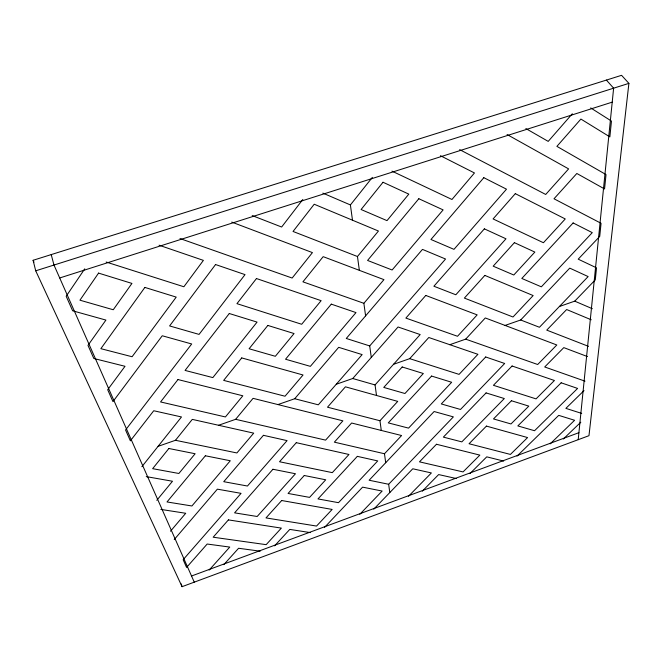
<?xml version="1.0" encoding="UTF-8"?>
<svg xmlns="http://www.w3.org/2000/svg" width="662" height="662" viewBox="0 0 662 662"><rect width="100%" height="100%" fill="white"/><g stroke="black" fill="none" stroke-linecap="round" stroke-linejoin="round"><path stroke-width="0.99" d="M578.207 439.684L613.624 88.187L606.409 80.085M628.9 83.362L588.973 435.687L182.058 586.681L35.715 270.816L33.1 260.29L621.568 75.319L628.9 83.362L35.715 270.816M84.761 268.83L66.175 296.245L72.646 310.801L105.92 320.077L87.98 345.357L93.814 358.481L125.01 366.293L107.683 389.719L112.962 401.611L162.248 335.766L191.699 343.975L125.557 429.986L130.373 440.818L153.733 410.746L181.487 416.961L141.858 466.702M302.815 199.485L281.631 227.025L252.197 215.58M352.49 220.206L350.405 204.939L372.367 177.366M175.471 440.288L192.286 419.385L253.712 433.147L236.897 452.957L175.471 440.288L158.077 446.345M156.786 500.323L172.492 481.241L146.261 476.607M357.463 256.517L378.449 231.03L314.202 204.235L293.043 231.46L357.463 256.517L359.358 270.344M235.639 419.319L253.058 398.342L342.883 420.833L325.588 440.131L235.639 419.319L218.559 425.269M170.506 531.214L185.724 513.273L160.825 509.409M363.877 303.304L383.952 279.637L323.172 256.657L302.923 281.838L363.877 303.304L365.598 315.882M174.222 539.58L217.359 489.16L241.059 493.347L183.151 559.696L186.585 567.433L207.165 544.032L229.764 547.077L209.175 570.056M294.714 398.731L338.679 347.335L362.147 354.592L318.306 404.821L294.714 398.731L277.949 404.573M369.71 345.928L445.551 259.024L422.472 249.392L346.276 338.464L369.71 345.928L371.283 357.414M572.316 113.773L548.21 141.387L525.851 128.552M336.263 384.258L352.73 378.515L398.052 326.987L420.18 334.558L375.056 384.928L376.496 395.462M223.83 564.636L238.593 548.268L260.166 551.181M409.712 358.663L428.802 337.504L477.923 354.319L459.072 374.378L409.712 358.663L393.534 364.299M379.955 420.742L397.738 401.387L345.432 386.815L327.508 407.196L379.955 420.742L381.287 430.449M274.589 545.844L289.782 529.41L310.37 532.604M465.692 339.151L485.296 317.95L556.808 344.985L537.676 364.505L465.692 339.151L449.796 344.695M384.481 453.751L401.602 435.53L351.63 423.018L334.36 442.158L384.481 453.751L385.706 462.713M324.57 527.349L362.602 487.141L382.148 491.047L359.805 514.316M520.688 319.986L569.742 268.118L588.137 276.575L539.439 327.276L520.688 319.986L505.073 325.431M388.66 484.27L453.371 416.886L434.123 411.524L369.131 480.24L388.66 484.27L389.794 492.569M373.79 509.136L412.782 468.779L431.376 472.941L408.479 496.293M559.39 306.506L574.732 301.152L595.303 279.869L596.528 267.837L578.207 259.173L599.722 236.425L601.063 223.293L554.003 198.782L576.834 173.477L604.555 188.96L606.02 174.578L556.891 146.368L580.905 119.061L609.859 136.885L611.465 121.072L590.703 107.923M422.257 491.204L438.649 474.571L456.424 478.552M469.995 473.537L486.76 456.846L503.658 461.075M517.014 456.135L558.72 415.364L574.599 420.279L550.18 443.863M584.025 390.621L565.869 408.371L581.708 413.411M563.345 438.989L580.814 422.199M191.533 576.006L578.911 432.683M59.704 277.966L612.218 102.147M352.73 378.515L375.056 384.928M106.16 262.028L183.87 286.762L203.4 260.373L159.062 245.205M179.99 238.543L292.157 278.048L312.431 252.603L231.733 222.093M584.993 381.163L544.71 366.98L563.792 347.624L587.492 356.586M588.535 346.367L546.746 330.123L566.647 309.526L591.24 319.787M322.841 193.114L350.405 204.939M574.732 301.152L592.366 308.715M391.962 171.127L451.956 199.485L474.464 172.956L440.437 155.711M459.618 149.612L545.711 194.463L568.617 168.893L507.075 134.518M33.1 260.29L33.969 262.169M194.256 582.155L53.986 265.04L51.214 254.597M181.247 583.934L182.058 586.681M98.555 273.1L79.936 300.192L113.252 309.758L131.937 283.419L98.555 273.1M144.87 287.416L100.856 348.675L132.086 356.744L176.216 297.106L144.87 287.416M215.555 264.535L169.604 325.936L199.063 334.401L245.031 274.622L215.555 264.535M177.979 379.549L160.568 401.95L225.411 416.952L242.83 395.785L177.979 379.549M229.284 313.515L185.07 370.422L212.85 377.597L257.063 322.104L229.284 313.515M256.467 278.537L236.946 303.659L301.69 324.272L321.128 300.664L256.467 278.537M168.868 448.497L152.641 468.671L178.881 473.479L195.133 453.735L168.868 448.497M241.729 357.919L223.657 380.385L285.024 396.232L303.039 374.998L241.729 357.919M267.845 325.439L249.094 348.758L275.334 356.297L294.06 333.54L267.845 325.439M383.017 182.257L361.088 209.515L387.005 220.636L408.818 194.123L383.017 182.257M205.361 455.779L167.006 501.962L191.914 505.975L230.285 460.752L205.361 455.779M331.29 304.139L285.545 359.226L310.37 366.359L355.99 312.588L331.29 304.139M418.831 198.724L367.575 260.447L392.127 269.997L443.118 209.895L418.831 198.724M263.418 435.315L223.748 481.688L247.447 486.024L287.076 440.619L263.418 435.315M483.814 177.689L430.954 239.487L453.983 249.359L506.496 189.183L483.814 177.689M228.398 519.893L213.164 537.213L266.157 544.661L281.358 528.111L228.398 519.893M272.926 469.259L234.588 512.851L257.17 516.492L295.467 473.752L272.926 469.259M296.295 442.679L279.53 461.753L332.299 472.643L348.973 454.48L296.295 442.679M425.782 295.451L405.872 318.091L457.525 336.279L477.17 314.88L425.782 295.451M484.352 228.853L433.891 286.232L455.837 294.764L505.983 238.8L484.352 228.853M515.309 193.652L493.082 218.932L543.428 242.731L565.257 218.957L515.309 193.652M281.689 500.522L265.992 517.916L316.527 526.058L332.15 509.434L281.689 500.522M304.263 475.506L288.069 493.455L309.568 497.385L325.729 479.793L304.263 475.506M402.206 366.98L383.753 387.427L404.962 393.509L423.332 373.509L402.206 366.98M484.841 275.409L464.376 298.09L513 316.999L533.15 295.558L484.841 275.409M514.391 242.664L493.182 266.174L513.786 275.011L534.855 252.073L514.391 242.664M357.331 456.358L317.975 498.925L338.497 502.681L377.737 460.926L357.331 456.358M431.574 376.057L388.271 422.886L408.562 428.124L451.658 382.264L431.574 376.057M573.127 222.945L521.813 278.454L541.342 286.836L592.275 232.643L573.127 222.945M485.701 356.975L441.289 403.944L460.504 409.464L504.676 363.471L485.701 356.975M436.473 444.26L419.476 461.844L463.052 471.923L479.851 455.117L436.473 444.26M486.082 392.914L443.374 437.119L461.828 441.877L504.312 398.541L486.082 392.914M512.082 366.003L493.43 385.309L536.054 398.88L554.425 380.493L512.082 366.003M486.438 426.096L469.044 443.747L510.419 454.43L527.581 437.565L486.438 426.096M511.428 400.742L493.496 418.93L510.99 423.953L528.814 406.12L511.428 400.742M561.161 382.802L517.833 425.923L534.548 430.722L577.603 388.428L561.161 382.802"/></g></svg>
